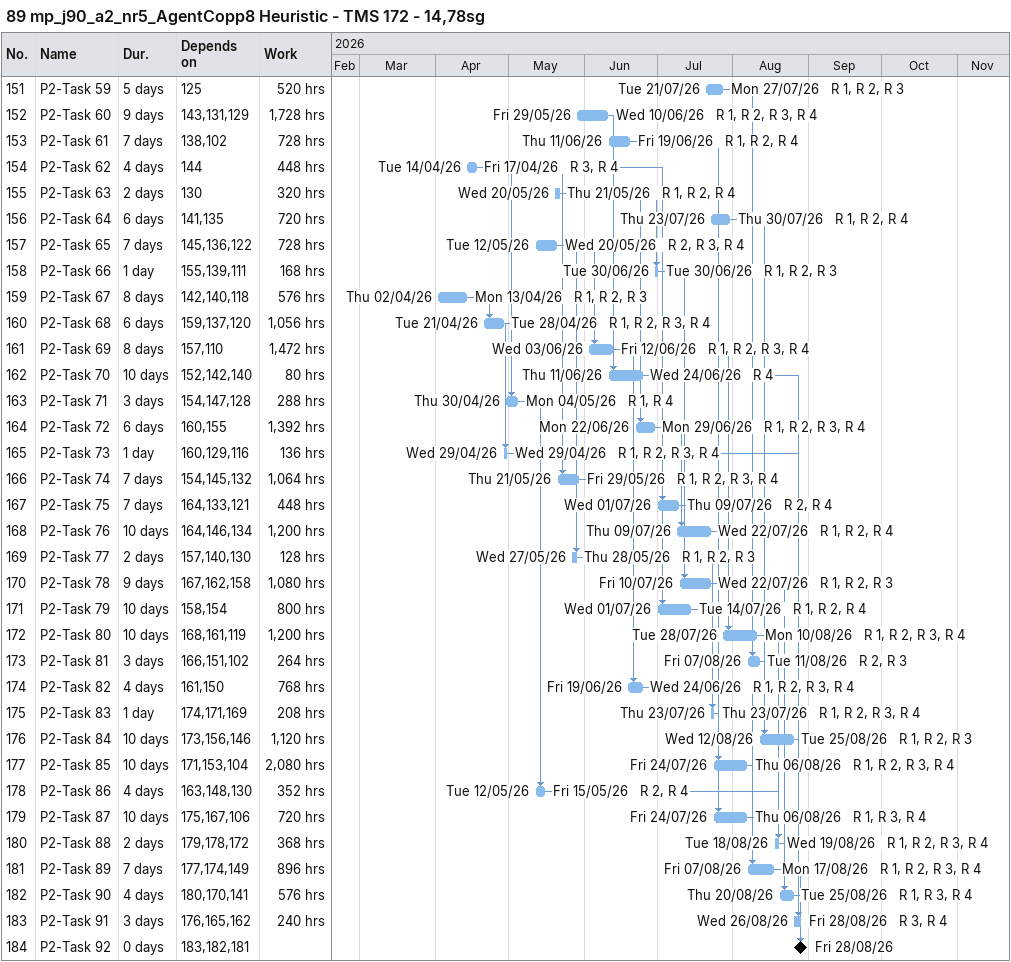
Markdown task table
89 mp_j90_a2_nr5_AgentCopp8 Heuristic - TMS 172 - 14,78sg

| ID | Task | Duration | Start | Finish | Predecessors | Resources | Work (h) |
|---|---|---|---|---|---|---|---|
| 151 | P2-Task 59 | 5d | 2026-07-21 | 2026-07-27 | 125 | R 1, R 2, R 3 | 520 |
| 152 | P2-Task 60 | 9d | 2026-05-29 | 2026-06-10 | 143, 131, 129 | R 1, R 2, R 3, R 4 | 1728 |
| 153 | P2-Task 61 | 7d | 2026-06-11 | 2026-06-19 | 138, 102 | R 1, R 2, R 4 | 728 |
| 154 | P2-Task 62 | 4d | 2026-04-14 | 2026-04-17 | 144 | R 3, R 4 | 448 |
| 155 | P2-Task 63 | 2d | 2026-05-20 | 2026-05-21 | 130 | R 1, R 2, R 4 | 320 |
| 156 | P2-Task 64 | 6d | 2026-07-23 | 2026-07-30 | 141, 135 | R 1, R 2, R 4 | 720 |
| 157 | P2-Task 65 | 7d | 2026-05-12 | 2026-05-20 | 145, 136, 122 | R 2, R 3, R 4 | 728 |
| 158 | P2-Task 66 | 1d | 2026-06-30 | 2026-06-30 | 155, 139, 111 | R 1, R 2, R 3 | 168 |
| 159 | P2-Task 67 | 8d | 2026-04-02 | 2026-04-13 | 142, 140, 118 | R 1, R 2, R 3 | 576 |
| 160 | P2-Task 68 | 6d | 2026-04-21 | 2026-04-28 | 159, 137, 120 | R 1, R 2, R 3, R 4 | 1056 |
| 161 | P2-Task 69 | 8d | 2026-06-03 | 2026-06-12 | 157, 110 | R 1, R 2, R 3, R 4 | 1472 |
| 162 | P2-Task 70 | 10d | 2026-06-11 | 2026-06-24 | 152, 142, 140 | R 4 | 80 |
| 163 | P2-Task 71 | 3d | 2026-04-30 | 2026-05-04 | 154, 147, 128 | R 1, R 4 | 288 |
| 164 | P2-Task 72 | 6d | 2026-06-22 | 2026-06-29 | 160, 155 | R 1, R 2, R 3, R 4 | 1392 |
| 165 | P2-Task 73 | 1d | 2026-04-29 | 2026-04-29 | 160, 129, 116 | R 1, R 2, R 3, R 4 | 136 |
| 166 | P2-Task 74 | 7d | 2026-05-21 | 2026-05-29 | 154, 145, 132 | R 1, R 2, R 3, R 4 | 1064 |
| 167 | P2-Task 75 | 7d | 2026-07-01 | 2026-07-09 | 164, 133, 121 | R 2, R 4 | 448 |
| 168 | P2-Task 76 | 10d | 2026-07-09 | 2026-07-22 | 164, 146, 134 | R 1, R 2, R 4 | 1200 |
| 169 | P2-Task 77 | 2d | 2026-05-27 | 2026-05-28 | 157, 140, 130 | R 1, R 2, R 3 | 128 |
| 170 | P2-Task 78 | 9d | 2026-07-10 | 2026-07-22 | 167, 162, 158 | R 1, R 2, R 3 | 1080 |
| 171 | P2-Task 79 | 10d | 2026-07-01 | 2026-07-14 | 158, 154 | R 1, R 2, R 4 | 800 |
| 172 | P2-Task 80 | 10d | 2026-07-28 | 2026-08-10 | 168, 161, 119 | R 1, R 2, R 3, R 4 | 1200 |
| 173 | P2-Task 81 | 3d | 2026-08-07 | 2026-08-11 | 166, 151, 102 | R 2, R 3 | 264 |
| 174 | P2-Task 82 | 4d | 2026-06-19 | 2026-06-24 | 161, 150 | R 1, R 2, R 3, R 4 | 768 |
| 175 | P2-Task 83 | 1d | 2026-07-23 | 2026-07-23 | 174, 171, 169 | R 1, R 2, R 3, R 4 | 208 |
| 176 | P2-Task 84 | 10d | 2026-08-12 | 2026-08-25 | 173, 156, 146 | R 1, R 2, R 3 | 1120 |
| 177 | P2-Task 85 | 10d | 2026-07-24 | 2026-08-06 | 171, 153, 104 | R 1, R 2, R 3, R 4 | 2080 |
| 178 | P2-Task 86 | 4d | 2026-05-12 | 2026-05-15 | 163, 148, 130 | R 2, R 4 | 352 |
| 179 | P2-Task 87 | 10d | 2026-07-24 | 2026-08-06 | 175, 167, 106 | R 1, R 3, R 4 | 720 |
| 180 | P2-Task 88 | 2d | 2026-08-18 | 2026-08-19 | 179, 178, 172 | R 1, R 2, R 3, R 4 | 368 |
| 181 | P2-Task 89 | 7d | 2026-08-07 | 2026-08-17 | 177, 174, 149 | R 1, R 2, R 3, R 4 | 896 |
| 182 | P2-Task 90 | 4d | 2026-08-20 | 2026-08-25 | 180, 170, 141 | R 1, R 3, R 4 | 576 |
| 183 | P2-Task 91 | 3d | 2026-08-26 | 2026-08-28 | 176, 165, 162 | R 3, R 4 | 240 |
| 184 | P2-Task 92 | 0d | 2026-08-28 | 2026-08-28 | 183, 182, 181 |  |  |
